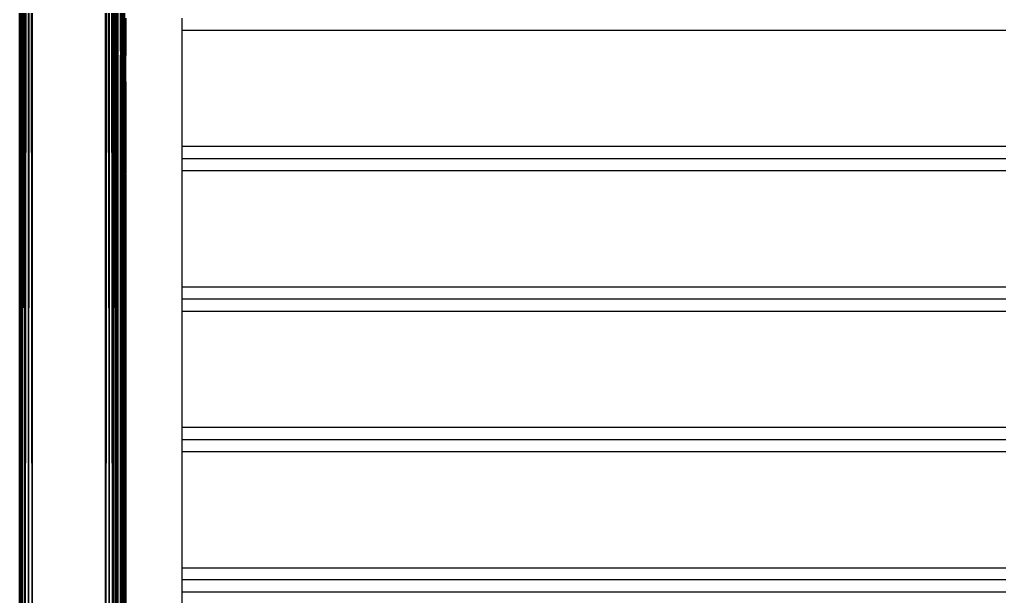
# Model space of a CAD drawing. Header units: inches. Extents: x 17 to 4615, y 5 to 3256.
# Drawn here: x 695.7 to 1093.7, y 749.2 to 983.2 of the extents above; entities that cross this region are included whole.
import ezdxf

# ---------------------------------------------------------------- set-up
doc = ezdxf.new("R2010")
doc.units = ezdxf.units.IN
doc.header["$MEASUREMENT"] = 0

msp = doc.modelspace()

# ---------------------------------------------------------------- linework, layer by layer
for p, q in [((696.73, 538.82), (696.58, 1437.97)), ((697.26, 1437.29), (696.73, 538.82)), ((697.26, 1437.29), (697.88, 538.82)), ((696.1, 1435.51), (696.73, 538.82)), ((698.09, 1436.46), (697.88, 538.82)), ((697.88, 538.82), (699.02, 1435.53)), ((699.02, 1435.53), (699.33, 538.81)), ((699.33, 538.81), (699.99, 1434.56)), ((699.99, 1434.56), (700.93, 538.81)), ((700.93, 538.81), (700.93, 1433.61)), ((730.53, 1404.01), (730.53, 538.81)), ((731.48, 1403.07), (730.53, 538.81)), ((731.48, 1403.07), (732.14, 538.81)), ((732.14, 538.81), (732.45, 1402.1)), ((732.45, 1402.1), (733.59, 538.82)), ((733.59, 538.82), (733.38, 1401.17)), ((734.74, 539.94), (735.37, 1399.18)), ((734.75, 629.61), (734.88, 1399.66)), ((735.37, 1399.18), (735.47, 629.61)), ((735.37, 1399.18), (735.5, 629.61)), ((735.5, 629.61), (735.65, 1398.91)), ((735.73, 629.65), (735.65, 1398.91)), ((735.73, 629.65), (735.73, 1398.82)), ((736.73, 970.4), (736.73, 1398.82)), ((736.73, 970.4), (736.77, 1398.54)), ((736.77, 1398.54), (736.9, 919.19)), ((736.87, 749.81), (736.77, 1398.54)), ((736.97, 820.7), (736.9, 1398.27)), ((736.9, 919.19), (736.9, 1398.27)), ((737.1, 1396.94), (736.97, 820.7)), ((737.38, 629.65), (737.1, 1396.94)), ((737.38, 1397.71), (737.38, 629.65)), ((734.2, 1388.44), (733.59, 538.82)), ((734.68, 629.61), (734.2, 1388.44)), ((738.09, 647.61), (738.08, 1381.5)), ((738.52, 1382.54), (738.09, 647.61)), ((695.73, 968.5), (695.78, 1371.94)), ((695.73, 1371.94), (695.73, 968.5)), ((696.08, 1303.13), (695.95, 745.46)), ((696, 642.56), (696.08, 1303.13)), ((737.75, 1264.92), (737.73, 968.82)), ((737.75, 1264.92), (737.8, 811.26)), ((695.76, 826.1), (695.8, 1229.75)), ((695.88, 642.56), (695.8, 1229.75)), ((737.83, 1128.25), (737.8, 811.26)), ((737.91, 956.53), (737.98, 1121.4)), ((738.09, 647.61), (737.98, 1121.4)), ((695.9, 1006.13), (695.95, 745.46)), ((695.9, 1006.13), (695.92, 642.56)), ((737.8, 811.26), (737.88, 1005.11)), ((737.87, 858.8), (737.88, 1005.11)), ((737.88, 1005.11), (737.91, 956.53)), ((737.55, 982.95), (737.55, 983.3)), ((737.55, 982.92), (737.55, 982.95)), ((737.55, 982.56), (737.55, 982.92)), ((738.88, 983.18), (738.88, 983.82)), ((738.9, 983.15), (738.88, 983.18)), ((738.92, 958.04), (738.88, 983.18)), ((738.93, 983.12), (738.9, 983.15)), ((738.9, 983.15), (738.93, 969.5)), ((738.93, 983.82), (738.93, 983.12)), ((738.93, 983.12), (738.93, 969.5)), ((761.73, 978.82), (761.73, 983.82)), ((737.55, 982.56), (737.38, 629.65)), ((737.41, 629.65), (737.55, 982.56)), ((737.55, 982.56), (737.7, 629.65)), ((737.55, 982.56), (737.73, 640.65)), ((1630.73, 978.82), (761.73, 978.82)), ((761.73, 931.82), (761.73, 978.82)), ((695.73, 882.02), (695.73, 968.5)), ((736.73, 970.4), (736.73, 968.82)), ((736.73, 968.82), (736.87, 749.81)), ((736.73, 629.65), (736.73, 968.82)), ((736.73, 968.82), (736.86, 629.65)), ((737.73, 640.65), (737.73, 968.82)), ((737.8, 811.26), (737.73, 968.82)), ((738.92, 958.04), (738.93, 968.7)), ((738.93, 969.5), (738.93, 968.7)), ((737.87, 858.8), (737.91, 955.57)), ((737.91, 956.53), (737.91, 955.57)), ((737.91, 955.57), (738.05, 641.44)), ((738.92, 957.46), (738.91, 957.06)), ((738.91, 957.06), (738.91, 956.46)), ((738.91, 956.46), (738.91, 952.23)), ((738.92, 958.04), (738.92, 957.46)), ((738.91, 951.76), (738.9, 950.65)), ((738.91, 952.23), (738.91, 951.76)), ((738.9, 950.65), (738.93, 920.93)), ((761.73, 931.82), (1630.73, 931.82)), ((761.73, 926.82), (761.73, 931.82)), ((761.73, 926.82), (1630.73, 926.82)), ((761.73, 921.82), (761.73, 926.82)), ((738.93, 920.06), (738.12, 591.59)), ((738.93, 920.8), (738.93, 920.93)), ((738.93, 920.75), (738.93, 920.8)), ((738.93, 920.65), (738.93, 920.75)), ((738.93, 920.65), (738.93, 920.06)), ((738.93, 920.06), (738.93, 538.81)), ((1630.73, 921.82), (761.73, 921.82)), ((761.73, 874.82), (761.73, 921.82)), ((736.91, 862.18), (736.9, 919.19)), ((695.73, 642.56), (695.73, 882.02)), ((695.76, 826.1), (695.73, 882.02)), ((761.73, 874.82), (1630.73, 874.82)), ((761.73, 869.83), (761.73, 874.82)), ((1630.73, 869.83), (761.73, 869.83)), ((761.73, 864.82), (761.73, 869.83)), ((1630.73, 864.82), (761.73, 864.82)), ((761.73, 817.82), (761.73, 864.82)), ((736.9, 700.25), (736.91, 862.18)), ((736.91, 862.18), (736.95, 738.75)), ((737.83, 763.57), (737.87, 858.8)), ((695.73, 642.56), (695.76, 825.38)), ((695.76, 826.1), (695.76, 825.38)), ((695.85, 642.56), (695.76, 825.38)), ((736.97, 820.7), (736.95, 738.75)), ((761.73, 817.82), (1630.73, 817.82)), ((761.73, 812.83), (761.73, 817.82)), ((761.73, 812.83), (1630.73, 812.83)), ((761.73, 807.82), (761.73, 812.83)), ((737.73, 640.65), (737.8, 809.09)), ((737.8, 809.09), (737.8, 811.26)), ((737.83, 763.57), (737.8, 809.09)), ((1630.73, 807.82), (761.73, 807.82)), ((761.73, 760.82), (761.73, 807.82)), ((737.83, 763.57), (737.79, 685.38)), ((761.73, 760.82), (1630.73, 760.82)), ((761.73, 755.83), (761.73, 760.82)), ((1630.73, 755.83), (761.73, 755.83)), ((761.73, 750.82), (761.73, 755.83)), ((736.87, 749.81), (736.87, 748.53)), ((1630.73, 750.82), (761.73, 750.82)), ((761.73, 703.82), (761.73, 750.82))]:
    msp.add_line(p, q)

doc.saveas('drawing.dxf')
